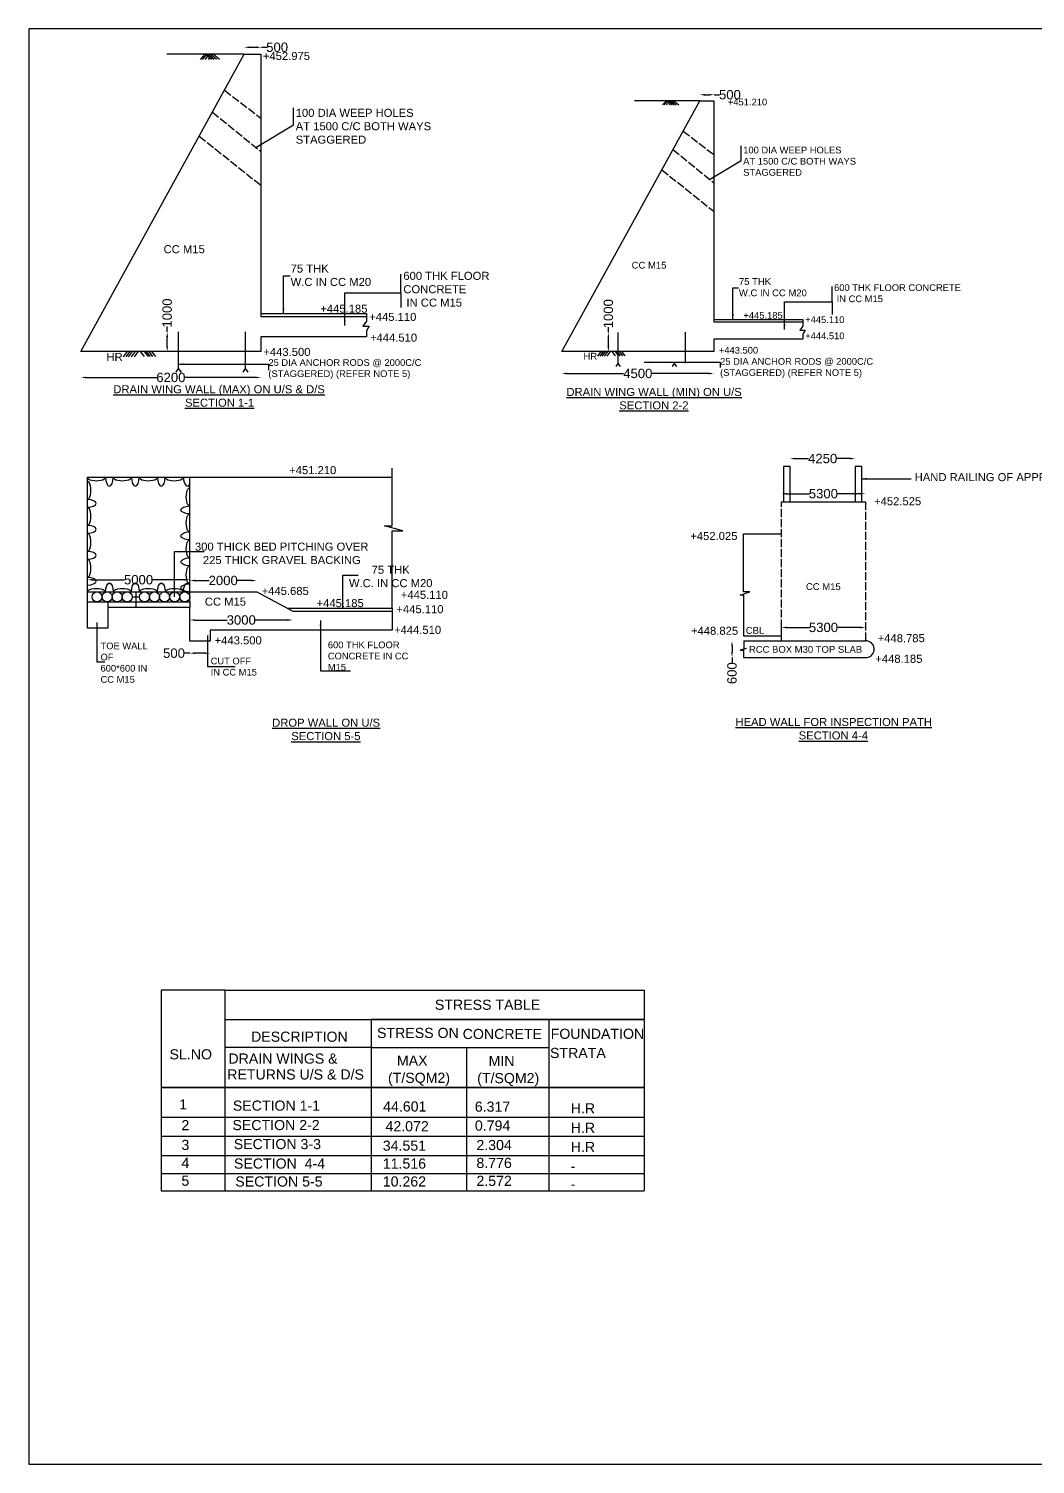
# Model space of a CAD drawing. Header units: millimetres. Extents: x 5124 to 2318029, y 2311 to 45643682.
# Drawn here: x 2242894 to 2280461, y 45590105 to 45643682 of the extents above; entities that cross this region are included whole.
import ezdxf

# ---------------------------------------------------------------- set-up
doc = ezdxf.new("R2010")
doc.units = ezdxf.units.MM
doc.header["$MEASUREMENT"] = 0
doc.linetypes.add('ACAD_ISO02W100', pattern=[15, 12, -3])
for name, color, linetype in [('DIMENSION', 7, 'Continuous'), ('DRAWING', 7, 'Continuous'), ('TEXT', 7, 'Continuous')]:
    doc.layers.add(name, color=color, linetype=linetype)
doc.styles.get("Standard").update_dxf_attribs({"font": 'arial.ttf', "height": 350})
doc.dimstyles.get("Standard").update_dxf_attribs({"dimtxt": 225, "dimasz": 200, "dimexe": 0.18, "dimexo": 0.0625, "dimgap": 0.09, "dimtad": 0, "dimdec": 0, "dimzin": 0, "dimdsep": 46, "dimtxsty": 'Standard', "dimcen": 0.09, "dimse1": 1, "dimse2": 1, "dimadec": 0, "dimazin": 0, "dimtfac": 1, "dimtdec": 0, "dimtofl": 0, "dimtmove": 0, "dimatfit": 3, "dimfxl": 1, "dimtolj": 1, "dimtzin": 0, "dimarcsym": 0})

# ---------------------------------------------------------------- blocks, each defined once
blk = doc.blocks.new('*D78')
at = {"layer": 'Defpoints', "color": 0, "transparency": 16777216}
for p in [(2251579, 45642989), (2250936, 45642725), (2251579, 45642725)]:
    blk.add_point(p, dxfattribs=at)
at = {"layer": 'DIMENSION', "color": 0, "lineweight": -2, "transparency": 16777216}
for p, q in [((2251136, 45642989), (2251379, 45642989)), ((2251579, 45642989), (2251779, 45642989))]:
    blk.add_line(p, q, dxfattribs=at)
at = {"layer": 'DIMENSION', "color": 0, "transparency": 16777216}
for points in [[(2251136, 45643022), (2251136, 45642955), (2250936, 45642989)], [(2251379, 45643022), (2251379, 45642955), (2251579, 45642989)]]:
    blk.add_solid(points, dxfattribs=at)
at = {"layer": 'DIMENSION', "color": 0, "transparency": 16777216, "insert": (2252165, 45642989), "char_height": 350, "attachment_point": 5}
blk.add_mtext('\\A1;500', dxfattribs=at)
blk = doc.blocks.new('*D79')
at = {"layer": 'Defpoints', "color": 0, "transparency": 16777216}
for p in [(2248062, 45632366), (2248475, 45632366), (2248475, 45631632)]:
    blk.add_point(p, dxfattribs=at)
at = {"layer": 'DRAWING', "color": 0, "lineweight": -2, "transparency": 16777216}
for p, q in [((2248062, 45632366), (2248062, 45632566)), ((2248062, 45631832), (2248062, 45632166))]:
    blk.add_line(p, q, dxfattribs=at)
at = {"layer": 'DRAWING', "color": 0, "transparency": 16777216}
for points in [[(2248029, 45632166), (2248095, 45632166), (2248062, 45632366)], [(2248029, 45631832), (2248095, 45631832), (2248062, 45631632)]]:
    blk.add_solid(points, dxfattribs=at)
at = {"layer": 'DRAWING', "color": 0, "transparency": 16777216, "insert": (2248062, 45633071), "char_height": 350, "attachment_point": 5, "rotation": 90}
blk.add_mtext('\\A1;1000', dxfattribs=at)
blk = doc.blocks.new('*D80')
at = {"layer": 'Defpoints', "color": 0, "transparency": 16777216}
for p in [(2244837, 45631632), (2251561, 45631632), (2251561, 45630665)]:
    blk.add_point(p, dxfattribs=at)
at = {"layer": 'DRAWING', "color": 0, "lineweight": -2, "transparency": 16777216}
for p, q in [((2245037, 45630665), (2247676, 45630665)), ((2251361, 45630665), (2248722, 45630665))]:
    blk.add_line(p, q, dxfattribs=at)
at = {"layer": 'DRAWING', "color": 0, "transparency": 16777216}
for points in [[(2245037, 45630699), (2245037, 45630632), (2244837, 45630665)], [(2251361, 45630699), (2251361, 45630632), (2251561, 45630665)]]:
    blk.add_solid(points, dxfattribs=at)
at = {"layer": 'DRAWING', "color": 0, "transparency": 16777216, "insert": (2248199, 45630665), "char_height": 350, "attachment_point": 5}
blk.add_mtext('\\A1;6200', dxfattribs=at)
blk = doc.blocks.new('*D81')
at = {"layer": 'Defpoints', "color": 0, "transparency": 16777216}
for p in [(2268479, 45641217), (2267937, 45640995), (2268479, 45640995)]:
    blk.add_point(p, dxfattribs=at)
at = {"layer": 'DIMENSION', "color": 0, "lineweight": -2, "transparency": 16777216}
for p, q in [((2268137, 45641217), (2268279, 45641217)), ((2268479, 45641217), (2268679, 45641217))]:
    blk.add_line(p, q, dxfattribs=at)
at = {"layer": 'DIMENSION', "color": 0, "transparency": 16777216}
for points in [[(2268137, 45641250), (2268137, 45641183), (2267937, 45641217)], [(2268279, 45641250), (2268279, 45641183), (2268479, 45641217)]]:
    blk.add_solid(points, dxfattribs=at)
at = {"layer": 'DIMENSION', "color": 0, "transparency": 16777216, "insert": (2269065, 45641217), "char_height": 350, "attachment_point": 5}
blk.add_mtext('\\A1;500', dxfattribs=at)
blk = doc.blocks.new('*D83')
at = {"layer": 'Defpoints', "color": 0, "transparency": 16777216}
for p in [(2264528, 45632340), (2264876, 45632340), (2264876, 45631629)]:
    blk.add_point(p, dxfattribs=at)
at = {"layer": 'DRAWING', "color": 0, "lineweight": -2, "transparency": 16777216}
for p, q in [((2264528, 45632340), (2264528, 45632540)), ((2264528, 45631829), (2264528, 45632140))]:
    blk.add_line(p, q, dxfattribs=at)
at = {"layer": 'DRAWING', "color": 0, "transparency": 16777216}
for points in [[(2264494, 45632140), (2264561, 45632140), (2264528, 45632340)], [(2264494, 45631829), (2264561, 45631829), (2264528, 45631629)]]:
    blk.add_solid(points, dxfattribs=at)
at = {"layer": 'DRAWING', "color": 0, "transparency": 16777216, "insert": (2264528, 45633046), "char_height": 350, "attachment_point": 5, "rotation": 90}
blk.add_mtext('\\A1;1000', dxfattribs=at)
blk = doc.blocks.new('*D82')
at = {"layer": 'Defpoints', "color": 0, "transparency": 16777216}
for p in [(2262787, 45631629), (2268464, 45631629), (2268464, 45630813)]:
    blk.add_point(p, dxfattribs=at)
at = {"layer": 'DRAWING', "color": 0, "lineweight": -2, "transparency": 16777216}
for p, q in [((2262987, 45630813), (2265097, 45630813)), ((2268264, 45630813), (2266155, 45630813))]:
    blk.add_line(p, q, dxfattribs=at)
at = {"layer": 'DRAWING', "color": 0, "transparency": 16777216}
for points in [[(2262987, 45630847), (2262987, 45630780), (2262787, 45630813)], [(2268264, 45630847), (2268264, 45630780), (2268464, 45630813)]]:
    blk.add_solid(points, dxfattribs=at)
at = {"layer": 'DRAWING', "color": 0, "transparency": 16777216, "insert": (2265626, 45630813), "char_height": 350, "attachment_point": 5}
blk.add_mtext('\\A1;4500', dxfattribs=at)
blk = doc.blocks.new('*D87')
at = {"layer": 'Defpoints', "color": 0, "transparency": 16777216}
for p in [(2245083, 45623019), (2248903, 45623115), (2248903, 45623019)]:
    blk.add_point(p, dxfattribs=at)
at = {"layer": 'DRAWING', "color": 0, "lineweight": -2, "transparency": 16777216}
for p, q in [((2245283, 45623115), (2246471, 45623115)), ((2248703, 45623115), (2247515, 45623115))]:
    blk.add_line(p, q, dxfattribs=at)
at = {"layer": 'DRAWING', "color": 0, "transparency": 16777216}
for points in [[(2245283, 45623148), (2245283, 45623081), (2245083, 45623115)], [(2248703, 45623148), (2248703, 45623081), (2248903, 45623115)]]:
    blk.add_solid(points, dxfattribs=at)
at = {"layer": 'DRAWING', "color": 0, "transparency": 16777216, "insert": (2246993, 45623115), "char_height": 350, "attachment_point": 5}
blk.add_mtext('\\A1;5000', dxfattribs=at)
blk = doc.blocks.new('*D88')
at = {"layer": 'Defpoints', "color": 0, "transparency": 16777216}
for p in [(2248903, 45622963), (2251402, 45623087), (2251402, 45622665)]:
    blk.add_point(p, dxfattribs=at)
at = {"layer": 'DRAWING', "color": 0, "lineweight": -2, "transparency": 16777216}
for p, q in [((2249103, 45623087), (2249628, 45623087)), ((2251202, 45623087), (2250678, 45623087))]:
    blk.add_line(p, q, dxfattribs=at)
at = {"layer": 'DRAWING', "color": 0, "transparency": 16777216}
for points in [[(2249103, 45623120), (2249103, 45623054), (2248903, 45623087)], [(2251202, 45623120), (2251202, 45623054), (2251402, 45623087)]]:
    blk.add_solid(points, dxfattribs=at)
at = {"layer": 'DRAWING', "color": 0, "transparency": 16777216, "insert": (2250153, 45623087), "char_height": 350, "attachment_point": 5}
blk.add_mtext('\\A1;2000', dxfattribs=at)
blk = doc.blocks.new('*D89')
at = {"layer": 'Defpoints', "color": 0, "transparency": 16777216}
for p in [(2252748, 45621948), (2248903, 45621715), (2248903, 45621613)]:
    blk.add_point(p, dxfattribs=at)
at = {"layer": 'DRAWING', "color": 0, "lineweight": -2, "transparency": 16777216}
for p, q in [((2249103, 45621613), (2250304, 45621613)), ((2252548, 45621613), (2251348, 45621613))]:
    blk.add_line(p, q, dxfattribs=at)
at = {"layer": 'DRAWING', "color": 0, "transparency": 16777216}
for points in [[(2249103, 45621646), (2249103, 45621580), (2248903, 45621613)], [(2252548, 45621646), (2252548, 45621580), (2252748, 45621613)]]:
    blk.add_solid(points, dxfattribs=at)
at = {"layer": 'DRAWING', "color": 0, "transparency": 16777216, "insert": (2250826, 45621613), "char_height": 350, "attachment_point": 5}
blk.add_mtext('\\A1;3000', dxfattribs=at)
blk = doc.blocks.new('*D90')
at = {"layer": 'Defpoints', "color": 0, "transparency": 16777216}
for p in [(2248903, 45620824), (2249660, 45620824), (2248903, 45620375)]:
    blk.add_point(p, dxfattribs=at)
at = {"layer": 'DRAWING', "color": 0, "lineweight": -2, "transparency": 16777216}
for p, q in [((2248903, 45620375), (2248703, 45620375)), ((2249460, 45620375), (2249103, 45620375))]:
    blk.add_line(p, q, dxfattribs=at)
at = {"layer": 'DRAWING', "color": 0, "transparency": 16777216}
for points in [[(2249103, 45620408), (2249103, 45620341), (2248903, 45620375)], [(2249460, 45620408), (2249460, 45620341), (2249660, 45620375)]]:
    blk.add_solid(points, dxfattribs=at)
at = {"layer": 'DRAWING', "color": 0, "transparency": 16777216, "insert": (2248317, 45620375), "char_height": 350, "attachment_point": 5}
blk.add_mtext('\\A1;500', dxfattribs=at)
blk = doc.blocks.new('*D92')
at = {"layer": 'Defpoints', "color": 0, "transparency": 16777216}
for p in [(2269579, 45620833), (2269142, 45620216), (2269579, 45620216)]:
    blk.add_point(p, dxfattribs=at)
at = {"layer": 'DRAWING', "color": 0, "lineweight": -2, "transparency": 16777216}
for p, q in [((2269142, 45620633), (2269142, 45620416)), ((2269142, 45620216), (2269142, 45620016))]:
    blk.add_line(p, q, dxfattribs=at)
at = {"layer": 'DRAWING', "color": 0, "transparency": 16777216}
for points in [[(2269109, 45620633), (2269175, 45620633), (2269142, 45620833)], [(2269109, 45620416), (2269175, 45620416), (2269142, 45620216)]]:
    blk.add_solid(points, dxfattribs=at)
at = {"layer": 'DRAWING', "color": 0, "transparency": 16777216, "insert": (2269142, 45619629), "char_height": 350, "attachment_point": 5, "rotation": 90}
blk.add_mtext('\\A1;600', dxfattribs=at)
blk = doc.blocks.new('*D93')
at = {"layer": 'Defpoints', "color": 0, "transparency": 16777216}
for p in [(2270986, 45621333), (2274125, 45621336), (2274125, 45621336)]:
    blk.add_point(p, dxfattribs=at)
at = {"layer": 'DRAWING', "color": 0, "lineweight": -2, "transparency": 16777216}
for p, q in [((2271186, 45621336), (2272033, 45621336)), ((2273925, 45621336), (2273078, 45621336))]:
    blk.add_line(p, q, dxfattribs=at)
at = {"layer": 'DRAWING', "color": 0, "transparency": 16777216}
for points in [[(2271186, 45621369), (2271186, 45621302), (2270986, 45621336)], [(2273925, 45621369), (2273925, 45621302), (2274125, 45621336)]]:
    blk.add_solid(points, dxfattribs=at)
at = {"layer": 'DRAWING', "color": 0, "transparency": 16777216, "insert": (2272556, 45621336), "char_height": 350, "attachment_point": 5}
blk.add_mtext('\\A1;5300', dxfattribs=at)
blk = doc.blocks.new('*D94')
at = {"layer": 'Defpoints', "color": 0, "transparency": 16777216}
for p in [(2274121, 45626328), (2270986, 45626028), (2274121, 45626030)]:
    blk.add_point(p, dxfattribs=at)
at = {"layer": 'DRAWING', "color": 0, "lineweight": -2, "transparency": 16777216}
for p, q in [((2271186, 45626328), (2272031, 45626328)), ((2273921, 45626328), (2273076, 45626328))]:
    blk.add_line(p, q, dxfattribs=at)
at = {"layer": 'DRAWING', "color": 0, "transparency": 16777216}
for points in [[(2271186, 45626361), (2271186, 45626294), (2270986, 45626328)], [(2273921, 45626361), (2273921, 45626294), (2274121, 45626328)]]:
    blk.add_solid(points, dxfattribs=at)
at = {"layer": 'DRAWING', "color": 0, "transparency": 16777216, "insert": (2272553, 45626328), "char_height": 350, "attachment_point": 5}
blk.add_mtext('\\A1;5300', dxfattribs=at)
blk = doc.blocks.new('*D95')
at = {"layer": 'Defpoints', "color": 0, "transparency": 16777216}
for p in [(2271310, 45627342), (2273741, 45627638), (2273741, 45627342)]:
    blk.add_point(p, dxfattribs=at)
at = {"layer": 'DRAWING', "color": 0, "lineweight": -2, "transparency": 16777216}
for p, q in [((2271510, 45627638), (2271996, 45627638)), ((2273541, 45627638), (2273055, 45627638))]:
    blk.add_line(p, q, dxfattribs=at)
at = {"layer": 'DRAWING', "color": 0, "transparency": 16777216}
for points in [[(2271510, 45627671), (2271510, 45627604), (2271310, 45627638)], [(2273541, 45627671), (2273541, 45627604), (2273741, 45627638)]]:
    blk.add_solid(points, dxfattribs=at)
at = {"layer": 'DRAWING', "color": 0, "transparency": 16777216, "insert": (2272526, 45627638), "char_height": 350, "attachment_point": 5}
blk.add_mtext('\\A1;4250', dxfattribs=at)

msp = doc.modelspace()

# ---------------------------------------------------------------- linework, layer by layer
at = {"layer": 'DRAWING'}
for points in [[(2317938.2, 45643681.6), (2242893.8, 45643681.6), (2242893.8, 45590104.7), (2317938.2, 45590104.7)], [(2271066.6, 45626027.6), (2271310, 45626027.6), (2271310, 45627342.1), (2271066.6, 45627342.1)], [(2273741.2, 45626027.6), (2273984.7, 45626027.6), (2273984.7, 45627342.1), (2273741.2, 45627342.1)], [(2245082.8, 45622287.2), (2245844.5, 45622287.2), (2245844.5, 45621308.1), (2245082.8, 45621308.1)]]:
    msp.add_lwpolyline(points, close=True, dxfattribs=at)
for points in [[(2251481.2, 45631632.2), (2244836.9, 45631632.2), (2250936.5, 45642725.5), (2251561, 45642725.5), (2251561, 45632947.2), (2255500.3, 45632947.2)], [(2250936.5, 45642725.5), (2248051, 45642725.5)], [(2249468.5, 45642725.5), (2249298.5, 45642538.4)], [(2249541.1, 45642725.5), (2249371.1, 45642538.4)], [(2249636.6, 45642725.5), (2249466.6, 45642538.4)], [(2249493.7, 45642725.5), (2249713.7, 45642550.1)], [(2249584, 45642725.5), (2249804, 45642550.1)], [(2249758.8, 45642725.5), (2249588.8, 45642538.4)], [(2249683, 45642725.5), (2249903, 45642550.1)], [(2249795.3, 45642725.5), (2250015.4, 45642550.1)], [(2268396.6, 45631629.5), (2262787.4, 45631629.5), (2267936.8, 45640994.6), (2268464, 45640994.6), (2268464, 45632739.6), (2271789.7, 45632739.6)], [(2267936.8, 45640994.6), (2265500.8, 45640994.6)], [(2266697.5, 45640994.6), (2266554, 45640836.6)], [(2266758.8, 45640994.6), (2266615.3, 45640836.6)], [(2266839.4, 45640994.6), (2266695.9, 45640836.6)], [(2266718.8, 45640994.6), (2266904.5, 45640846.5)], [(2266795, 45640994.6), (2266980.7, 45640846.5)], [(2266942.6, 45640994.6), (2266799.1, 45640836.6)], [(2266878.6, 45640994.6), (2267064.3, 45640846.5)], [(2266973.4, 45640994.6), (2267159.2, 45640846.5)], [(2256787.6, 45633829.1), (2256787.6, 45634517.3)], [(2256787.6, 45633829.1), (2256787.6, 45633272.5)], [(2272876.4, 45633484.1), (2272876.4, 45634065.1)], [(2272876.4, 45633484.1), (2272876.4, 45633014.2)], [(2251561, 45633053.4), (2255500.3, 45633053.4), (2255500.3, 45632762.1), (2255369.3, 45632578.5), (2255601.6, 45632578.5), (2255502.4, 45632402.6), (2255502.4, 45632178.2), (2251561, 45632178.2), (2251561, 45631632.2), (2251481.2, 45631632.2)], [(2268464, 45632829.2), (2271789.7, 45632829.2), (2271789.7, 45632583.3), (2271679, 45632428.3), (2271875.2, 45632428.3), (2271791.5, 45632279.8), (2271791.5, 45632090.4), (2268464, 45632090.4), (2268464, 45631629.5), (2268396.6, 45631629.5)], [(2248474.9, 45632365.8), (2248474.9, 45630995.8)], [(2250968.2, 45632365.8), (2250968.2, 45630995.8)], [(2264876.3, 45632339.9), (2264876.3, 45631183.3)], [(2267388.2, 45632361), (2267388.2, 45631204.4)], [(2246572.5, 45631632.2), (2246423, 45631435.1)], [(2246669.8, 45631632.2), (2246520.4, 45631435.1)], [(2246760.8, 45631632.2), (2246611.3, 45631435.1)], [(2246861.4, 45631632.2), (2246712, 45631435.1)], [(2246981.6, 45631632.2), (2246832.1, 45631435.1)], [(2247055.9, 45631632.2), (2247203.8, 45631450.8)], [(2247203.8, 45631632.2), (2247351.6, 45631450.8)], [(2247276.5, 45631632.2), (2247424.4, 45631450.8)], [(2247372.1, 45631632.2), (2247519.9, 45631450.8)], [(2247479, 45631632.2), (2247626.8, 45631450.8)], [(2264252.7, 45631629.5), (2264126.5, 45631463)], [(2264334.8, 45631629.5), (2264208.7, 45631463)], [(2264411.6, 45631629.5), (2264285.4, 45631463)], [(2264496.6, 45631629.5), (2264370.4, 45631463)], [(2264598, 45631629.5), (2264471.8, 45631463)], [(2264660.8, 45631629.5), (2264785.6, 45631476.3)], [(2264785.6, 45631629.5), (2264910.4, 45631476.3)], [(2264847, 45631629.5), (2264971.8, 45631476.3)], [(2264927.7, 45631629.5), (2265052.5, 45631476.3)], [(2265017.9, 45631629.5), (2265142.7, 45631476.3)], [(2248474.9, 45630995.8), (2248386.8, 45630864.3)], [(2248474.9, 45630995.8), (2248578.1, 45630864.3)], [(2250968.2, 45630995.8), (2250880, 45630864.3)], [(2250968.2, 45630995.8), (2251071.3, 45630864.3)], [(2264876.3, 45631183.3), (2264801.9, 45631072.3)], [(2264876.3, 45631183.3), (2264963.4, 45631072.3)], [(2266981.2, 45631183.3), (2266906.7, 45631072.3)], [(2266981.2, 45631183.3), (2267068.2, 45631072.3)], [(2256462.1, 45622053.8), (2256462.1, 45624945.4), (2256856.1, 45624945.4), (2256176.1, 45625131.1), (2256462.1, 45625131.1), (2256462.1, 45627283.1)], [(2245082.8, 45622287.2), (2245082.8, 45626942.6), (2256472, 45626942.6)], [(2248903.3, 45622287.2), (2248903.3, 45626942.6)], [(2270986, 45626027.6), (2274120.9, 45626027.6)], [(2270986, 45621013.7), (2269586.4, 45621013.7), (2269586.4, 45622545.3), (2269444.3, 45622545.3), (2269804, 45622661.5), (2269570.2, 45622661.5), (2269570.2, 45624826.7), (2270956, 45624826.7)], [(2245082.8, 45622664.8), (2248903.3, 45622664.8)], [(2246756.4, 45622474.7), (2247027.7, 45622474.7)], [(2246895.5, 45622664.8), (2246895.5, 45622086.9)], [(2248903.3, 45622664.8), (2251402.4, 45622664.8), (2252748.3, 45621948.5), (2256462.1, 45621948.5), (2256462.1, 45621234.4), (2249660, 45621234.4), (2249660, 45620824.4), (2249016.8, 45620824.4), (2248903.3, 45620824.4), (2248903.3, 45622086.9)], [(2245844.5, 45622287.2), (2248903.3, 45622287.2), (2248903.3, 45622086.9), (2245844.5, 45622086.9)], [(2252550.3, 45622053.8), (2256462.1, 45622053.8), (2256462.1, 45621948.5)], [(2270986, 45620833.1), (2270986, 45621332.6)], [(2269579, 45620833.1), (2269579, 45620548.6), (2269669.2, 45620548.6), (2269452, 45620484.2), (2269569.1, 45620484.2), (2269569.1, 45620216.5), (2269579, 45620216.5)], [(2269579, 45620833.1), (2274125.6, 45620833.1)], [(2269579, 45620216.5), (2274169.7, 45620216.5)]]:
    msp.add_lwpolyline(points, dxfattribs=at)
at = {"layer": 'DRAWING', "linetype": 'ACAD_ISO02W100', "ltscale": 25}
for points in [[(2250199.4, 45641384.9), (2251561, 45640342.5)], [(2249750.4, 45640568.4), (2251561, 45639092.3)], [(2249258, 45639672.8), (2251561, 45637836.3)], [(2267314.5, 45639862.9), (2268464, 45638982.8)], [(2266935.5, 45639173.5), (2268464, 45637927.4)], [(2266519.8, 45638417.5), (2268464, 45636867.1)], [(2270986, 45621332.6), (2270986, 45626027.6)], [(2274120.9, 45626027.6), (2274125.6, 45620833.1)]]:
    msp.add_lwpolyline(points, dxfattribs=at)
at = {"layer": 'DRAWING'}
for centre in [(2245443.5, 45622474.7), (2245818.6, 45622474.7), (2246193.7, 45622474.7), (2246568.8, 45622474.7), (2247215.3, 45622474.7), (2247590.4, 45622474.7), (2247965.5, 45622474.7), (2248340.6, 45622474.7), (2248715.8, 45622474.7)]:
    msp.add_circle(centre, 187.6, dxfattribs=at)
msp.add_arc((2274143.5, 45620524.5), 309.1, 274.8454, 93.33076, dxfattribs=at)
for centre, major_axis, ratio, start_param, end_param in [((2245419.1, 45626942.6), (-336.2, 0), 0.3869385, 0, 3.1415927), ((2245082.8, 45626449.8), (0, -336.2), 0.3869385, 0, 3.1415927), ((2245905.2, 45626963), (0, -350.8), 0.4189644, 4.7706795, 7.7956911), ((2246388.2, 45626942.6), (-336.2, 0), 0.3869385, 0, 3.1415927), ((2246874.3, 45626963), (0, -350.8), 0.4189644, 4.7706795, 7.7956911), ((2247357.3, 45626942.6), (-336.2, 0), 0.3869385, 0, 3.1415927), ((2247843.5, 45626963), (0, -350.8), 0.4189644, 4.7706795, 7.7956911), ((2248326.4, 45626942.6), (-336.2, 0), 0.3869385, 0, 3.1415927), ((2248812.6, 45626963), (0, -350.8), 0.4189644, 4.7706795, 6.948671), ((2245062.4, 45625966.8), (350.8, 0), 0.4189644, 4.7706795, 7.7956911), ((2245082.8, 45625480.6), (0, -336.2), 0.3869385, 0, 3.1415927), ((2245062.4, 45624997.7), (350.8, 0), 0.4189644, 4.7706795, 7.7956911), ((2245082.8, 45624511.5), (0, -336.2), 0.3869385, 0, 3.1415927), ((2245062.4, 45624028.6), (350.8, 0), 0.4189644, 4.7706795, 7.7956911), ((2245082.8, 45623542.4), (0, -336.2), 0.3869385, 0, 3.1415927), ((2245062.4, 45623059.4), (350.8, 0), 0.4189644, 4.7706795, 7.7956911)]:
    msp.add_ellipse(centre, major_axis=major_axis, ratio=ratio, start_param=start_param, end_param=end_param, dxfattribs=at)
at = {"layer": 'DRAWING', "extrusion": (0, 0, -1)}
for centre, major_axis, ratio, start_param, end_param in [((2248903.3, 45626206.2), (0, -336.2), 0.3869385, 0, 3.1415927), ((2248923.8, 45625723.2), (-350.8, 0), 0.4189644, 4.7706795, 7.7956911), ((2248903.3, 45625237.1), (0, -336.2), 0.3869385, 0, 3.1415927), ((2248923.8, 45624754.1), (-350.8, 0), 0.4189644, 4.7706795, 7.7956911), ((2248903.3, 45624268), (0, -336.2), 0.3869385, 0, 3.1415927), ((2248923.8, 45623785), (-350.8, 0), 0.4189644, 4.7706795, 7.7956911), ((2248903.3, 45623298.8), (0, -336.2), 0.3869385, 0, 3.1415927), ((2245905.2, 45622644.4), (0, 350.8), 0.4189644, 4.7706795, 7.7956911), ((2246874.3, 45622644.4), (0, 350.8), 0.4189644, 4.7706795, 7.7956911), ((2247843.5, 45622644.4), (0, 350.8), 0.4189644, 4.7706795, 7.7956911), ((2248923.8, 45622815.9), (-350.8, 0), 0.4189644, 4.7706795, 7.7956911), ((2248812.6, 45622644.4), (0, 350.8), 0.4189644, 4.7706795, 6.948671), ((2245419.1, 45622664.8), (-336.2, 0), 0.3869385, 0, 3.1415927), ((2246388.2, 45622664.8), (-336.2, 0), 0.3869385, 0, 3.1415927), ((2247357.3, 45622664.8), (-336.2, 0), 0.3869385, 0, 3.1415927), ((2248326.4, 45622664.8), (-336.2, 0), 0.3869385, 0, 3.1415927)]:
    msp.add_ellipse(centre, major_axis=major_axis, ratio=ratio, start_param=start_param, end_param=end_param, dxfattribs=at)
at = {"layer": 'TEXT', "ltscale": 0.4}
for p, q in [((2250226.4, 45607795.4), (2265866.1, 45607795.4)), ((2250226.4, 45600312.5), (2250226.4, 45607795.4)), ((2262316.9, 45606699.8), (2265866.1, 45606699.8)), ((2262316.9, 45600312.5), (2262316.9, 45606699.8))]:
    msp.add_line(p, q, dxfattribs=at)
at = {"layer": 'TEXT'}
for points in [[(2250226.4, 45607795.4), (2247833.5, 45607795.4), (2247833.5, 45600312.5)], [(2255680.1, 45605661.9), (2250226.4, 45605661.9)], [(2255680.1, 45605661.9), (2255680.1, 45600312.5)], [(2250226.4, 45604162.7), (2247833.5, 45604162.7)], [(2247833.5, 45604162.7), (2265866.1, 45604162.7)], [(2247833.5, 45603063.1), (2265866.1, 45603063.1)], [(2247833.5, 45602346.4), (2265866.1, 45602346.4)], [(2247833.5, 45601629.7), (2265866.1, 45601629.7)], [(2247833.5, 45600961.8), (2265866.1, 45600961.8)], [(2247833.5, 45600312.5), (2265866.1, 45600312.5)]]:
    msp.add_lwpolyline(points, dxfattribs=at)
at = {"layer": 'TEXT', "ltscale": 0.4}
for points in [[(2265866.1, 45607795.4), (2265866.1, 45600312.5)], [(2265866.1, 45604162.7), (2250226.4, 45604162.7), (2250226.4, 45606699.8), (2265866.1, 45606699.8)], [(2265866.1, 45606699.8), (2255680.1, 45606699.8), (2255680.1, 45605661.9), (2262316.9, 45605661.9)], [(2259229.4, 45605661.9), (2259229.4, 45600312.5)]]:
    msp.add_lwpolyline(points, dxfattribs=at)

# ---------------------------------------------------------------- texts
at = {"layer": 'DRAWING', "attachment_point": 1}
for s, insert, char_height, width in [('\\pi18.28;HR', (2245777.6, 45631580.5), 300, 603), ('\\pi15.433;HR', (2263581.6, 45631585.8), 253.265, 509.062)]:
    msp.add_mtext(s, dxfattribs=dict(at, insert=insert, char_height=char_height, width=width))
at = {"layer": 'TEXT'}
for s, height, p in [('STRESS TABLE', 377.978, (2258053.6, 45607066.8)), ('STRESS ON ', 377.98, (2255893.4, 45606015.2)), ('FOUNDATION', 377.98, (2262374.7, 45605982.3)), ('DESCRIPTION ', 377.978, (2251192.5, 45605874.3)), ('SL.NO ', 377.98, (2248149.9, 45605216.1)), ('DRAIN WINGS & ', 377.978, (2250346.2, 45605058)), ('MAX', 377.98, (2256635.6, 45604981.2)), ('MIN', 377.98, (2260057.7, 45604968.3)), ('STRATA', 377.98, (2262349.8, 45605267.1)), ('RETURNS U/S & D/S  ', 377.978, (2250301.6, 45604465.3)), ('1', 378, (2248512.2, 45603347.7)), ('SECTION 1-1', 377.978, (2250511.8, 45603301.4)), ('44.601', 377.98, (2256121.8, 45603270.8)), ('6.317', 377.98, (2259542.5, 45603262.5)), ('H.R', 377.98, (2263122.1, 45603201.1)), ('2', 378, (2248594.4, 45602571.1)), ('SECTION 2-2', 377.978, (2250497.3, 45602576.5)), ('42.072', 377.98, (2256209.7, 45602532.3)), ('0.794', 377.98, (2259546.4, 45602558.3)), ('H.R', 377.98, (2263122.1, 45602474.8)), ('3', 378, (2248594.5, 45601834.8)), ('SECTION 3-3', 377.978, (2250546.1, 45601866.3)), ('34.551', 377.98, (2256108.8, 45601807.6)), ('2.304', 377.98, (2259603.2, 45601830.3)), ('H.R', 377.98, (2263122.1, 45601758.1)), ('4', 378, (2248594.5, 45601166.9)), ('SECTION  4-4', 377.978, (2250552.8, 45601140.1)), ('11.516', 377.98, (2256108.8, 45601139.7)), ('8.776', 377.98, (2259603.2, 45601162.4)), ('-', 378, (2263122.1, 45601041.4)), ('5', 378, (2248594.5, 45600499)), ('SECTION 5-5', 377.978, (2250604.5, 45600470.4)), ('10.262', 377.98, (2256108.8, 45600471.8)), ('2.572', 377.98, (2259603.2, 45600494.5)), ('-', 378, (2263122.1, 45600373.5))]:
    msp.add_text(s, height=height, dxfattribs=at).set_placement(p)
at = {"layer": 'TEXT', "attachment_point": 1}
for s, insert, char_height, width in [('\\pi905.5; +452.975', (2250610.9, 45642814.1), 300, 3670.343), ('100 DIA WEEP HOLES\\PAT 1500 C/C BOTH WAYS\\PSTAGGERED', (2252859.5, 45640691.6), 300, 5845.925), ('\\pi1.25; +451.210', (2268889.8, 45641069.4), 250, 1549.226), ('100 DIA WEEP HOLES\\PAT 1500 C/C BOTH WAYS\\PSTAGGERED', (2269560.2, 45639277.5), 250, 5088.683), ('\\pi11.937;CC M15', (2247916.6, 45635603.2), 300, 1523.259), ('75 THK \\PW.C IN CC M20', (2252669.1, 45634881), 300, 3229.246), ('\\pi10.077;CC M15', (2265387.4, 45634981.8), 253.265, 1285.96), ('600 THK FLOOR CONCRETE \\P IN CC M15', (2256875.8, 45634609.5), 300, 3229.246), ('75 THK \\PW.C IN CC M20', (2269399.5, 45634372.1), 253.265, 2726.182), ('600 THK FLOOR CONCRETE \\P IN CC M15', (2272950.9, 45634142.9), 250, 7509.764), ('\\pi905.5; +445.185', (2252754.3, 45633383.2), 300, 3670.343), ('\\pi-0.11426; +445.185', (2269471.5, 45633107.6), 250, 1549.226), ('\\pi907.14; +445.110', (2254578.1, 45633076), 300, 3670.343), ('\\pi1.25; +445.110', (2271774.2, 45632947.9), 250, 1549.226), ('\\pi907.14; +444.510', (2254606.6, 45632303.5), 300, 3670.343), ('\\pi2981.5; +444.510', (2268796, 45632345), 250, 7509.764), ('\\pi907.14; +443.500', (2250627.3, 45631770.4), 300, 3670.343), ('\\pi2981.5; +443.500', (2265572.1, 45631807.3), 250, 7509.764), ('25 DIA ANCHOR RODS @ 2000C/C (STAGGERED) (REFER NOTE 5)', (2251838.8, 45631348.1), 250, 7509.764), ('25 DIA ANCHOR RODS @ 2000C/C (STAGGERED) (REFER NOTE 5)', (2268698.5, 45631389.6), 250, 7509.764), ('\\pi514.54;{\\LDRAIN WING WALL (MAX) ON U/S & D/S \\P\\pi3189.7;SECTION 1-1}', (2245535.9, 45630375.2), 300, 8868.578), ('\\pi1190.1;{\\LDRAIN WING WALL (MIN) ON U/S  \\P\\pi3162.3;SECTION 2-2}', (2261773, 45630274.9), 300, 8868.578), ('\\pi907.14; +451.210', (2251590.3, 45627357.5), 300, 3670.343), ('\\pi258.09;HAND RAILING OF APPROVED TYPE', (2275701.9, 45627096.2), 300, 7795.792), ('\\pi905.5; +452.525', (2273421.3, 45626196.1), 300, 3670.343), ('\\pi905.5; +452.025', (2266563.4, 45624899.5), 300, 3670.343), ('\\pi236.66;300 THICK BED PITCHING OVER \\P\\pi535.23;225 THICK GRAVEL BACKING', (2248860.8, 45624502.1), 300, 6924.553), ('\\pi1135.1;75 THK \\P\\pi287.7;W.C. IN CC M20', (2254557.6, 45623640), 300, 3670.343), ('\\pi10.077;CC M15', (2271891.1, 45622988), 253.265, 1285.96), ('\\pi11.937;CC M15', (2249455, 45622449.6), 300, 1523.259), ('\\pi905.5; +445.685', (2250564.8, 45622849), 300, 3670.343), ('\\pi905.5; +445.185', (2252615.9, 45622393.5), 300, 3670.343), ('\\pi907.14; +445.110', (2255757.6, 45622703.4), 300, 3670.343), ('\\pi907.14; +445.110', (2255592.5, 45622167.4), 300, 3670.343), ('\\pi907.14; +444.510', (2255504.4, 45621397.1), 300, 3670.343), ('\\pi905.5; +448.825', (2266588.5, 45621362), 300, 3670.343), ('\\pi313.96;CBL', (2269342.6, 45621352), 253.265, 1285.96), ('TOE WALL OF 600*600 IN CC M15', (2245572.8, 45620771.5), 250, 1869.144), ('\\pi907.14; +443.500', (2248808.8, 45621005.2), 300, 3670.343), ('600 THK FLOOR CONCRETE IN CC M15', (2254057.5, 45620810.6), 250, 3327.725), ('\\pi905.5; +448.785', (2273556.1, 45621086.1), 300, 3670.343), ('\\pi445.18;RCC BOX M30 TOP SLAB', (2269327.4, 45620644.1), 253.265, 5070.955), ('\\pi905.5; +448.185', (2273468, 45620315.7), 300, 3670.343), ('CUT OFF IN CC M15', (2249684, 45620208), 250, 1869.144), ('\\pi17.666;{\\LDROP WALL ON U/S\\P\\pi730.22;SECTION 5-5}', (2251962.3, 45617931.8), 300, 4009.821), ('\\pi192.81,t1092.8;{\\LHEAD WALL FOR INSPECTION PATH \\P\\pi2553.8,t3453.8;SECTION 4-4}', (2269078.7, 45617957.7), 300, 7653.559), ('CONCRETE', (2259091, 45606353.5), 377.98, 3053.734), ('(T/SQM2)', (2256302, 45604718.5), 377.98, 2071.287), ('(T/SQM2)', (2259631, 45604706.6), 377.98, 2071.287)]:
    msp.add_mtext(s, dxfattribs=dict(at, insert=insert, char_height=char_height, width=width))

# ---------------------------------------------------------------- dimensions: what is measured, and where the dimension line sits
at = {"layer": 'DIMENSION'}
for base, p1, p2, picture, middle in [((2251578.8, 45642988.7), (2250936.5, 45642725.5), (2251578.8, 45642725.5), '*D78', (2252165, 45642988.7)), ((2268479.1, 45641216.8), (2267936.8, 45640994.6), (2268479.1, 45640994.6), '*D81', (2269065.2, 45641216.8))]:
    dim = msp.add_linear_dim(base=base, p1=p1, p2=p2, text='500', dimstyle='Standard', dxfattribs=at)
    dim.commit()
    dim.dimension.update_dxf_attribs({"geometry": picture, "text_midpoint": middle})
at = {"layer": 'DRAWING'}
for base, p1, p2, text, picture, middle in [((2248062, 45632365.8), (2248474.9, 45631632.2), (2248474.9, 45632365.8), '1000', '*D79', (2248062, 45633071.5)), ((2264527.7, 45632339.9), (2264876.3, 45631629.5), (2264876.3, 45632339.9), '1000', '*D83', (2264527.7, 45633045.6)), ((2269141.9, 45620216.5), (2269579, 45620833.1), (2269579, 45620216.5), '600', '*D92', (2269141.9, 45619629.4))]:
    dim = msp.add_linear_dim(base=base, p1=p1, p2=p2, angle=90, text=text, dimstyle='Standard', override={"dimfxl": 2000}, dxfattribs=at)
    dim.commit()
    dim.dimension.update_dxf_attribs({"geometry": picture, "text_midpoint": middle})
for base, p1, p2, text, picture, middle in [((2251561, 45630665.4), (2244836.9, 45631632.2), (2251561, 45631632.2), '6200', '*D80', (2248198.9, 45630665.4)), ((2268464, 45630813.3), (2262787.4, 45631629.5), (2268464, 45631629.5), '4500', '*D82', (2265625.7, 45630813.3)), ((2273741.2, 45627637.6), (2271310, 45627342.1), (2273741.2, 45627342.1), '4250', '*D95', (2272525.6, 45627637.6)), ((2274120.9, 45626327.6), (2270986, 45626027.6), (2274120.9, 45626030.5), '5300', '*D94', (2272553.4, 45626327.6)), ((2248903.3, 45623114.5), (2245082.8, 45623019.2), (2248903.3, 45623019.2), '5000', '*D87', (2246993.1, 45623114.5)), ((2251402.4, 45623086.9), (2248903.3, 45622962.6), (2251402.4, 45622664.8), '2000', '*D88', (2250152.9, 45623086.9)), ((2248903.3, 45621613.1), (2252748.3, 45621948.5), (2248903.3, 45621715.3), '3000', '*D89', (2250825.8, 45621613.1)), ((2274125.1, 45621335.5), (2270986, 45621332.6), (2274125.1, 45621335.5), '5300', '*D93', (2272555.5, 45621335.5)), ((2248903.3, 45620374.6), (2249660, 45620824.4), (2248903.3, 45620824.4), '500', '*D90', (2248317.2, 45620374.6))]:
    dim = msp.add_linear_dim(base=base, p1=p1, p2=p2, text=text, dimstyle='Standard', override={"dimfxl": 2000}, dxfattribs=at)
    dim.commit()
    dim.dimension.update_dxf_attribs({"geometry": picture, "text_midpoint": middle})

# ---------------------------------------------------------------- leaders
for points in [[(2251372.8, 45639245.8), (2252775.8, 45640088.6), (2252775.8, 45640725.7)], [(2268305.1, 45638057), (2269489.6, 45638768.5), (2269489.6, 45639306.3)], [(2252404.4, 45633053.4), (2252404.4, 45634459.7), (2252648, 45634459)], [(2254688.4, 45632603.9), (2254688.4, 45633829.1), (2256787.6, 45633829.1)], [(2269176.1, 45632829.2), (2269176.1, 45634016.5), (2269381.7, 45634015.9)], [(2271104.2, 45632449.8), (2271104.2, 45633484.1), (2272876.4, 45633484.1)], [(2248474.9, 45631159.7), (2251838.8, 45631159.7), (2251838.8, 45630936.4)], [(2265858.7, 45631230.6), (2268698.5, 45631230.6), (2268698.5, 45631042.1)], [(2273984.7, 45626888.4), (2275824.4, 45626888.4)], [(2248340.6, 45622474.7), (2248340.6, 45624167.9), (2249439.7, 45624167.9)], [(2254614.4, 45622053.8), (2254614.4, 45623287.8), (2255184.4, 45623287.8)], [(2245442.1, 45621515.3), (2245442.1, 45620048.7), (2245738, 45620048.7)], [(2253783.4, 45621593.8), (2253783.4, 45619720.9), (2254906.6, 45619720.9)], [(2249568.4, 45621034), (2249568.4, 45619879.4), (2250600.5, 45619879.4)]]:
    msp.add_leader(points, dimstyle='Standard', override={"dimgap": 0.09, "dimtad": 0, "dimfxl": 2000}, dxfattribs=at)

doc.saveas('drawing.dxf')
